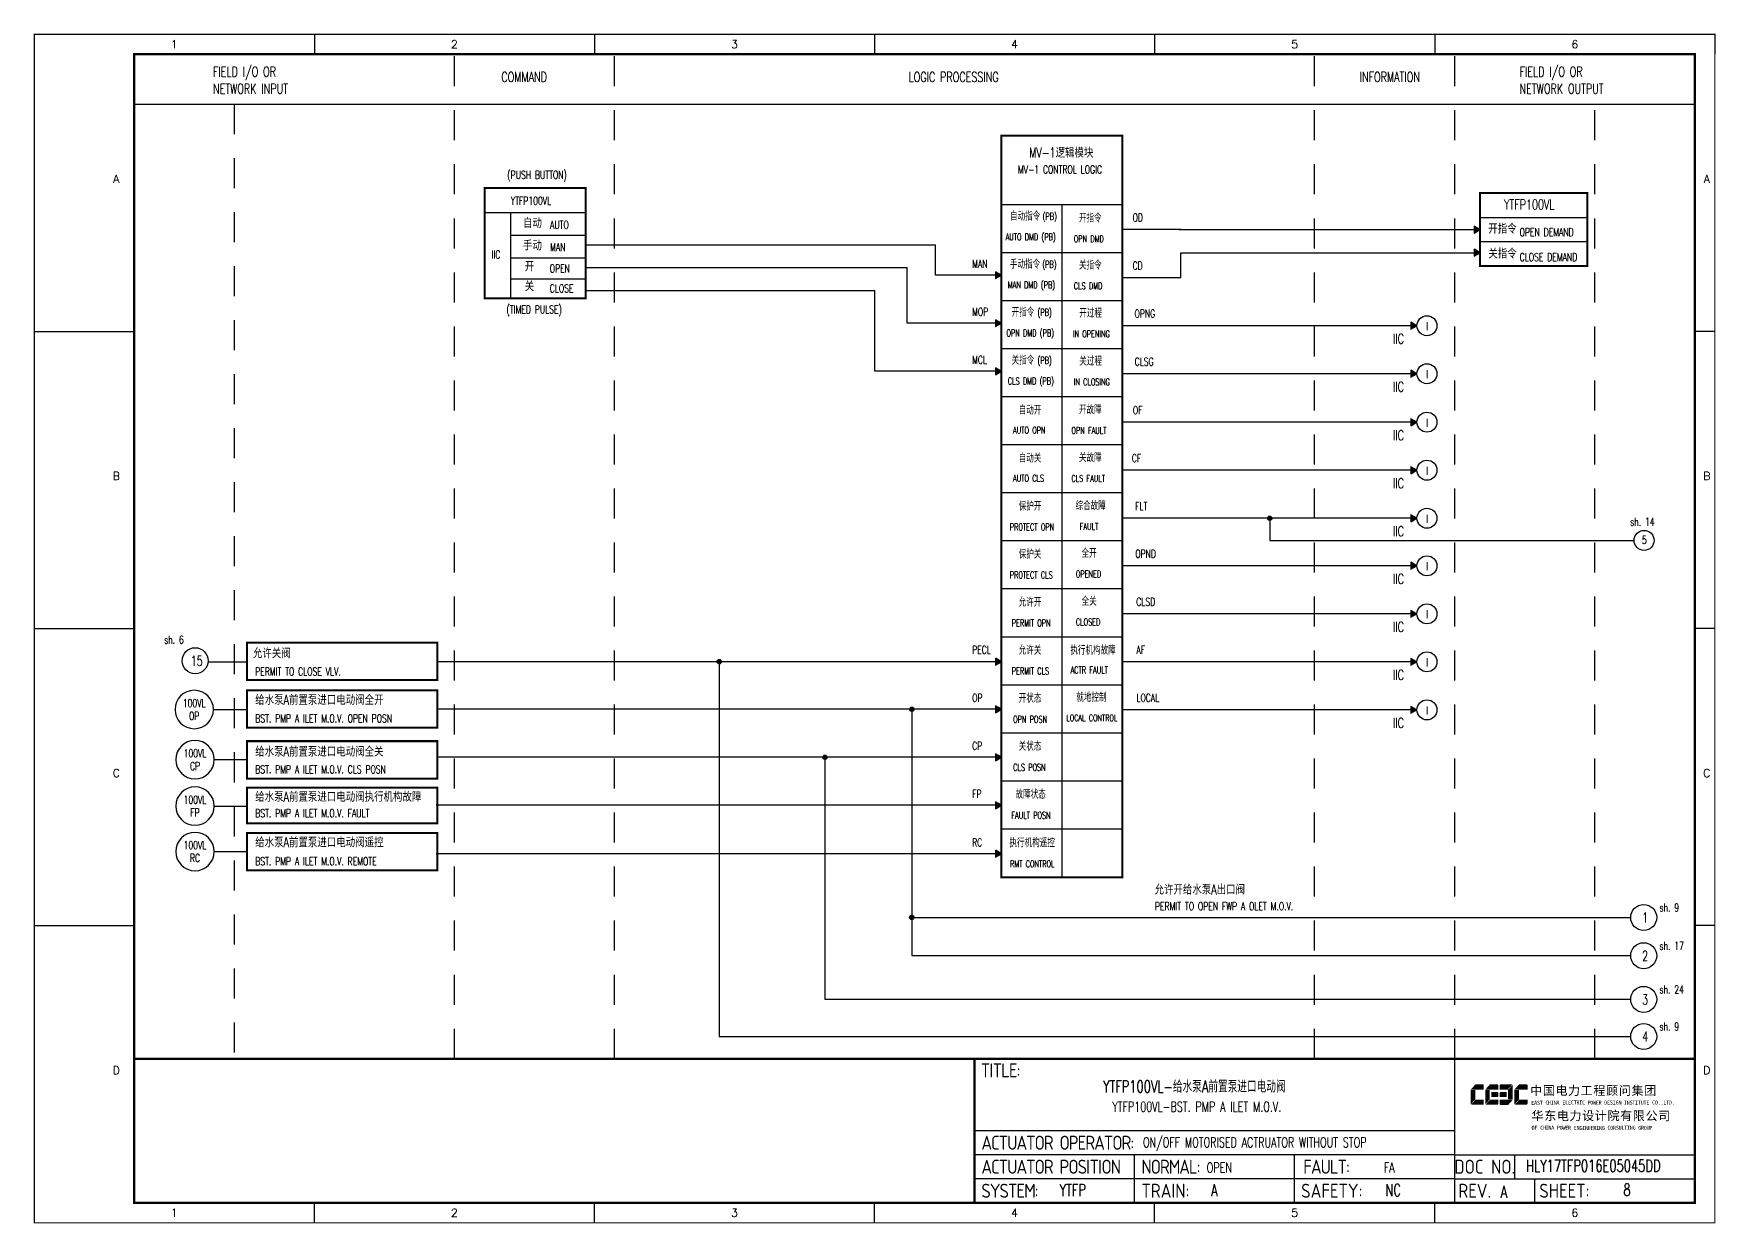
# Model space of a CAD drawing. Header units: millimetres. Extents: x 38833 to 52469, y 29493 to 32647.
# Drawn here: x 40615.3 to 41035.6, y 30644.5 to 30941.8 of the extents above; entities that cross this region are included whole.
import ezdxf
from ezdxf.enums import TextEntityAlignment as Align

# ---------------------------------------------------------------- set-up
doc = ezdxf.new("R2010")
doc.units = ezdxf.units.MM
doc.linetypes.add('DASHED', pattern=[0.75, 0.5, -0.25])
doc.linetypes.add('JIS_02_0.7', pattern=[1.35, 0.75, -0.6])
for name, color, linetype in [('INSTRUMENT', 4, 'Continuous'), ('MLINE', 6, 'Continuous'), ('TITLE', 1, 'Continuous'), ('TK', 7, 'Continuous'), ('图框_外框线', 7, 'Continuous'), ('图框_标题栏文字', 6, 'Continuous')]:
    doc.layers.add(name, color=color, linetype=linetype)
doc.styles.add('ecepdi', font='simhei.ttf', dxfattribs={"width": 0.9})
doc.styles.get("Standard").update_dxf_attribs({"font": 'romans.shx', "width": 0.7, "bigfont": 'hztxta.shx'})
doc.styles.add('工程字', font='gbenor.shx', dxfattribs={"bigfont": 'gbcbig.shx'})

# ---------------------------------------------------------------- blocks, each defined once
blk = doc.blocks.new('A$C1E0003F3')
h = blk.add_hatch(color=152)
edge = h.paths.add_edge_path()
edge.add_ellipse((5.15, 4.41), major_axis=(0, 0.211), ratio=0.769231, start_angle=-90, end_angle=0)
edge.add_line((5.15, 4.62), (3.22, 4.62))
edge.add_line((3.22, 4.62), (2.09, 3.35))
edge.add_line((2.09, 3.35), (5.32, 3.35))
edge.add_line((5.32, 3.35), (5.32, 4.41))
h.paths.add_polyline_path([(3.22, 3.23), (2.09, 3.23), (2.09, -0.36), (3.22, 0.91)])
edge = h.paths.add_edge_path()
edge.add_line((5.32, 0.81), (3.27, 0.81))
edge.add_line((3.27, 0.81), (2.13, -0.46))
edge.add_line((2.13, -0.46), (5.15, -0.46))
edge.add_ellipse((5.15, -0.25), major_axis=(0, 0.211), ratio=0.769231, start_angle=180, end_angle=270)
edge.add_line((5.32, -0.25), (5.32, 0.81))
h = blk.add_hatch(color=152)
edge = h.paths.add_edge_path()
edge.add_ellipse((8.78, 4.41), major_axis=(0, 0.211), ratio=0.769231, start_angle=-90, end_angle=0)
edge.add_line((8.78, 4.62), (6.84, 4.62))
edge.add_line((6.84, 4.62), (5.71, 3.35))
edge.add_line((5.71, 3.35), (8.94, 3.35))
edge.add_line((8.94, 3.35), (8.94, 4.41))
h.paths.add_polyline_path([(6.84, 3.23), (5.71, 3.23), (5.71, -0.36), (6.84, 0.91)])
edge = h.paths.add_edge_path()
edge.add_ellipse((8.78, 2.49), major_axis=(0, 0.211), ratio=0.769231, start_angle=-90, end_angle=0)
edge.add_line((8.78, 2.7), (7.22, 2.7))
edge.add_line((7.22, 2.7), (7.22, 1.44))
edge.add_line((7.22, 1.44), (8.78, 1.44))
edge.add_ellipse((8.78, 1.65), major_axis=(0, 0.211), ratio=0.769231, start_angle=180, end_angle=270)
edge.add_line((8.94, 1.65), (8.94, 2.49))
edge = h.paths.add_edge_path()
edge.add_line((8.94, 0.81), (6.89, 0.81))
edge.add_line((6.89, 0.81), (5.75, -0.46))
edge.add_line((5.75, -0.46), (8.78, -0.46))
edge.add_ellipse((8.78, -0.25), major_axis=(0, 0.211), ratio=0.769231, start_angle=180, end_angle=270)
edge.add_line((8.94, -0.25), (8.94, 0.81))
h = blk.add_hatch(color=1)
edge = h.paths.add_edge_path()
edge.add_line((12.48, 4.62), (9.46, 4.62))
edge.add_ellipse((9.46, 4.41), major_axis=(0, 0.211), ratio=0.769231, start_angle=0, end_angle=90)
edge.add_line((9.3, 4.41), (9.3, 3.35))
edge.add_line((9.3, 3.35), (11.35, 3.35))
edge.add_line((11.35, 3.35), (12.48, 4.62))
h.paths.add_polyline_path([(12.57, 4.56), (11.38, 3.23), (11.38, 0.93), (12.57, 0.93)])
edge = h.paths.add_edge_path()
edge.add_line((11.03, 2.7), (9.46, 2.7))
edge.add_ellipse((9.46, 2.49), major_axis=(0, 0.211), ratio=0.769231, start_angle=0, end_angle=90)
edge.add_line((9.3, 2.49), (9.3, 1.65))
edge.add_ellipse((9.46, 1.65), major_axis=(0, 0.211), ratio=0.769231, start_angle=90, end_angle=180)
edge.add_line((9.46, 1.44), (11.03, 1.44))
edge.add_line((11.03, 1.44), (11.03, 2.7))
h = blk.add_hatch(color=152)
edge = h.paths.add_edge_path()
edge.add_ellipse((16.11, 4.41), major_axis=(0, 0.211), ratio=0.769231, start_angle=-90, end_angle=0)
edge.add_line((16.11, 4.62), (14.14, 4.62))
edge.add_line((14.14, 4.62), (13, 3.35))
edge.add_line((13, 3.35), (16.27, 3.35))
edge.add_line((16.27, 3.35), (16.27, 4.41))
h.paths.add_polyline_path([(14.14, 3.23), (13, 3.23), (13, -0.36), (14.14, 0.91)])
edge = h.paths.add_edge_path()
edge.add_line((16.27, 0.81), (14.18, 0.81))
edge.add_line((14.18, 0.81), (13.04, -0.46))
edge.add_line((13.04, -0.46), (16.03, -0.46))
edge.add_ellipse((16.03, -0.15), major_axis=(0, 0.316), ratio=0.769231, start_angle=180, end_angle=270)
edge.add_line((16.27, -0.15), (16.27, 0.81))
h = blk.add_hatch(color=1)
edge = h.paths.add_edge_path()
edge.add_line((12.58, 0.79), (9.3, 0.79))
edge.add_line((9.3, 0.79), (9.3, -0.27))
edge.add_ellipse((9.46, -0.27), major_axis=(0, 0.211), ratio=0.769231, start_angle=90, end_angle=180)
edge.add_line((9.46, -0.48), (11.43, -0.48))
edge.add_line((11.43, -0.48), (12.58, 0.79))
at = {"layer": 'TITLE', "color": 7, "style": 'ecepdi'}
for s, p in [('中', (16.92, 1.94)), ('国', (20.09, 2)), ('电', (23.25, 1.99)), ('力', (26.39, 1.96)), ('程', (32.71, 1.98)), ('顾', (35.9, 1.98)), ('问', (39.09, 1.94)), ('集', (42.26, 1.98)), ('团', (45.42, 2.01)), ('工', (29.53, 1.95)), ('华', (17.24, -4.31)), ('东', (20.45, -4.29)), ('电', (23.62, -4.35)), ('力', (26.75, -4.32)), ('设', (29.92, -4.3)), ('计', (33.05, -4.31)), ('院', (36.26, -4.29)), ('有', (39.41, -4.29)), ('限', (42.57, -4.32)), ('公', (45.78, -4.38)), ('司', (48.91, -4.35))]:
    blk.add_text(s, height=2.2, dxfattribs=at).set_placement(p)
at = {"layer": 'TITLE', "color": 7, "style": 'ecepdi', "width": 0.975}
for s, p in [('E', (17.58, 0.02)), ('A', (18.29, 0.03)), ('S', (19, 0.03)), ('T', (19.7, 0.03)), ('C', (21.1, 0.09)), ('H', (21.77, 0.09)), ('I', (22.46, 0.09)), ('N', (23.17, 0.1)), ('A', (23.86, 0.1)), ('E', (25.35, 0.09)), ('L', (26.05, 0.11)), ('E', (26.76, 0.1)), ('C', (27.46, 0.12)), ('T', (28.18, 0.11)), ('R', (28.87, 0.1)), ('I', (29.57, 0.11)), ('C', (30.28, 0.1)), ('P', (31.64, 0.09)), ('O', (32.32, 0.08)), ('W', (33.03, 0.08)), ('E', (33.72, 0.08)), ('R', (34.42, 0.09)), ('D', (35.81, 0.1)), ('E', (36.52, 0.1)), ('S', (37.2, 0.1)), ('I', (37.91, 0.09)), ('G', (38.68, 0.11)), ('N', (39.38, 0.09)), ('I', (40.72, 0.07)), ('N', (41.43, 0.08)), ('S', (42.14, 0.08)), ('T', (42.83, 0.08)), ('I', (43.52, 0.09)), ('T', (44.22, 0.07)), ('U', (44.93, 0.07)), ('T', (45.63, 0.08)), ('E', (46.34, 0.09)), ('C', (47.76, 0.11)), ('O', (48.48, 0.1)), ('L', (50.56, 0.1)), ('T', (51.27, 0.1)), ('D', (51.96, 0.1)), ('.', (49.23, 0.1)), (',', (49.87, 0.1)), ('.', (52.72, 0.11)), ('O', (17.67, -6.18)), ('OF', (18.01, -6.2)), ('F', (18.37, -6.2)), ('C', (19.8, -6.19)), ('H', (20.47, -6.19)), ('I', (21.15, -6.19)), ('N', (21.87, -6.18)), ('A', (22.56, -6.18)), ('P', (23.98, -6.2)), ('O', (24.66, -6.21)), ('W', (25.36, -6.21)), ('E', (26.06, -6.21)), ('R', (26.75, -6.2)), ('E', (28.19, -6.24)), ('N', (28.91, -6.27)), ('G', (29.62, -6.26)), ('I', (30.32, -6.27)), ('N', (31.02, -6.27)), ('E', (31.7, -6.28)), ('E', (32.41, -6.27)), ('R', (33.1, -6.24)), ('I', (33.81, -6.24)), ('N', (34.51, -6.26)), ('G', (35.2, -6.24)), ('C', (36.61, -6.19)), ('O', (37.3, -6.21)), ('N', (38, -6.2)), ('S', (38.71, -6.21)), ('U', (39.41, -6.18)), ('L', (40.11, -6.18)), ('T', (40.81, -6.19)), ('I', (41.51, -6.21)), ('N', (42.2, -6.21)), ('G', (42.91, -6.17)), ('G', (44.29, -6.2)), ('R', (45, -6.21)), ('O', (45.69, -6.22)), ('U', (46.39, -6.2)), ('P', (47.1, -6.23))]:
    blk.add_text(s, height=1, dxfattribs=at).set_placement(p, align=Align.MIDDLE_CENTER)
blk = doc.blocks.new('A$C613255F0')
for p, q in [((70, 297), (70, 292)), ((140, 297), (140, 292)), ((210, 297), (210, 292)), ((280, 297), (280, 292)), ((350, 297), (350, 292)), ((420, 297), (420, 292)), ((0, 222.75), (25, 222.75)), ((420, 222.75), (415, 222.75)), ((0, 148.5), (25, 148.5)), ((420, 148.5), (415, 148.5)), ((0, 74.25), (25, 74.25)), ((420, 74.25), (415, 74.25)), ((70, 0), (70, 5)), ((140, 0), (140, 5)), ((210, 0), (210, 5)), ((280, 0), (280, 5)), ((350, 0), (350, 5))]:
    blk.add_line(p, q)
at = {"layer": 'MLINE', "linetype": 'JIS_02_0.7', "ltscale": 10}
for p, q in [((105, 41), (105, 292)), ((145, 41), (145, 292)), ((320, 41), (320, 292)), ((355, 41), (355, 292)), ((50, 279.56), (50, 41)), ((390, 41), (390, 279.56))]:
    blk.add_line(p, q, dxfattribs=at)
at = {"layer": 'MLINE'}
blk.add_line((25, 279.56), (415, 279.56), dxfattribs=at)
at = {"layer": '图框_外框线'}
for p, q in [((355, 5), (355, 41)), ((355, 23), (235, 23)), ((355, 17), (235, 17)), ((275, 11), (275, 17)), ((315, 11), (315, 17)), ((355, 17), (415, 17)), ((370, 11), (370, 17)), ((355, 11), (235, 11)), ((355, 11), (235, 11)), ((275, 5), (275, 11)), ((315, 5), (315, 11)), ((355, 11), (415, 11)), ((375, 5), (375, 11))]:
    blk.add_line(p, q, dxfattribs=at)
for points, const_width in [([(0, 0), (420, 0), (420, 297), (0, 297)], 0.3), ([(25, 5), (415, 5), (415, 292), (25, 292)], 0.6)]:
    blk.add_lwpolyline(points, close=True, dxfattribs=dict(at, const_width=const_width))
at = {"layer": '图框_外框线', "const_width": 0.6}
blk.add_lwpolyline([(235, 41), (25, 41)], dxfattribs=at)
at = {"layer": '图框_外框线'}
blk.add_lwpolyline([(415, 41, 0.6, 0.6, 0), (235, 41, 0.6, 0.6, 0), (235, 5, 0, 0, 0)], format="xyseb", dxfattribs=at)
blk.add_blockref('A$C1E0003F3', (356.94, 29.95))
at = {"layer": 'MLINE', "char_height": 2.5, "width": 31.8959, "attachment_point": 1}
for s, insert in [('FIELD I/O OR', (44.67, 288.89)), ('COMMAND', (116.74, 287.58)), ('LOGIC PROCESSING', (218.52, 287.58)), ('INFORMATION', (331.25, 287.58)), ('FIELD I/O OR', (371.22, 288.89)), ('NETWORK INPUT', (44.67, 284.64)), ('NETWORK OUTPUT', (371.22, 284.64))]:
    blk.add_mtext(s, dxfattribs=dict(at, insert=insert))
at = {"layer": 'TK', "color": 3}
for s, p in [('1', (35, 294.5)), ('2', (105, 294.5)), ('3', (175, 294.5)), ('4', (245, 294.5)), ('5', (315, 294.5)), ('6', (385, 294.5)), ('1', (35, 2.5)), ('2', (105, 2.5)), ('3', (175, 2.5)), ('4', (245, 2.5)), ('5', (315, 2.5)), ('6', (385, 2.5))]:
    blk.add_text(s, height=2, dxfattribs=at).set_placement(p, align=Align.MIDDLE)
for s, p in [('A', (20.5, 259.88)), ('A', (418, 259.88)), ('B', (20.5, 185.62)), ('B', (418, 185.62)), ('C', (20.5, 111.38)), ('C', (418, 111.38)), ('D', (20.5, 37.12)), ('D', (418, 37.12))]:
    blk.add_text(s, height=2, dxfattribs=at).set_placement(p, align=Align.CENTER)
at = {"layer": '图框_标题栏文字', "char_height": 3.5, "style": '工程字'}
for s, insert, width, attachment_point in [('{\\T0.9; TITLE:}', (234.86, 38.09), 14.2249, 4), ('{\\T0.9; ACTUATOR OPERATOR:}', (235, 20), 40, 4), ('{\\T0.9; ACTUATOR POSITION}', (235, 14), 45, 4), ('{\\T0.9; NORMAL:}', (275, 14), 18.2557, 4), ('{\\T0.9; FAULT:}', (315.44, 14), 15, 4), ('DOC NO.', (362.5, 14), 15, 5), ('{\\T0.9; SYSTEM:}', (235, 8), 17.9526, 4), ('{\\T0.9; }TRAIN: ', (275, 8), 17.6638, 4), ('SAFETY:', (324.3, 8), 22.3993, 5), ('REV.', (360, 8), 10, 5), ('SHEET:', (382.42, 8), 20, 5)]:
    blk.add_mtext(s, dxfattribs=dict(at, insert=insert, width=width, attachment_point=attachment_point))
blk = doc.blocks.new('INS00')
at = {"layer": 'INSTRUMENT', "color": 0}
blk.add_lwpolyline([(6, 0, 1), (-6, 0, 1)], format="xyb", close=True, dxfattribs=at)
at = {"layer": 'INSTRUMENT', "flags": 1}
for tag, p in [('INSNAM', (0, 9)), ('INSDGN', (0, -9)), ('INSSUP', (0, -15)), ('INSTYP', (0, -12)), ('INSMAN', (0, -18)), ('INSREM', (0, -21))]:
    blk.add_attdef(tag, text='', height=3, dxfattribs=at).set_placement(p, align=Align.TOP_CENTER)
at = {"layer": 'INSTRUMENT', "width": 0.7}
for tag, p in [('INSHH', (6, 3.5)), ('INSL', (6, -3)), ('INSLL', (6, -6))]:
    blk.add_attdef(tag, p, '', height=2.5, dxfattribs=at)
for tag, p in [('INSIDE', (0, 2)), ('INSSYS', (0, -2))]:
    blk.add_attdef(tag, text='', height=2.5, dxfattribs=at).set_placement(p, align=Align.MIDDLE)
at = {"layer": 'INSTRUMENT', "linetype": 'DASHED', "width": 0.7}
blk.add_attdef('INSH', (6, 0.5), '', height=2.5, dxfattribs=at)

msp = doc.modelspace()

# ---------------------------------------------------------------- hatches: boundary and pattern name
for points in [[(40976.77, 30892.82), (40975.27, 30893.69), (40975.27, 30891.96)], [(40976.77, 30887.05), (40975.27, 30887.92), (40975.27, 30886.18)], [(40857.14, 30881.45), (40855.64, 30882.32), (40855.64, 30880.58)], [(40857.14, 30869.45), (40855.64, 30870.32), (40855.64, 30868.58)], [(40961.01, 30868.82), (40959.51, 30869.69), (40959.51, 30867.96)], [(40857.14, 30857.45), (40855.64, 30858.32), (40855.64, 30856.58)], [(40961.01, 30856.82), (40959.51, 30857.69), (40959.51, 30855.96)], [(40961.01, 30844.71), (40959.51, 30845.57), (40959.51, 30843.84)], [(40961.01, 30832.71), (40959.51, 30833.57), (40959.51, 30831.84)], [(40961.01, 30820.71), (40959.51, 30821.57), (40959.51, 30819.84)], [(40961.01, 30808.82), (40959.51, 30809.69), (40959.51, 30807.96)], [(40961.01, 30796.82), (40959.51, 30797.69), (40959.51, 30795.96)], [(40857.14, 30784.86), (40855.64, 30785.73), (40855.64, 30784)], [(40961.01, 30784.82), (40959.51, 30785.69), (40959.51, 30783.96)], [(40857.14, 30772.98), (40855.64, 30773.84), (40855.64, 30772.11)], [(40961.01, 30772.82), (40959.51, 30773.69), (40959.51, 30771.96)], [(40857.14, 30760.98), (40855.64, 30761.84), (40855.64, 30760.11)], [(40857.14, 30748.98), (40855.64, 30749.84), (40855.64, 30748.11)], [(40857.14, 30736.86), (40855.64, 30737.73), (40855.64, 30735.99)]]:
    msp.add_hatch(color=256).paths.add_polyline_path(points)
h = msp.add_hatch(color=256)
edge = h.paths.add_edge_path()
edge.add_arc((40924.21, 30820.71), 0.55, 0, 360)
h = msp.add_hatch(color=256)
edge = h.paths.add_edge_path()
edge.add_arc((40786.64, 30784.86), 0.55, 0, 360)
h = msp.add_hatch(color=256)
edge = h.paths.add_edge_path()
edge.add_arc((40834.77, 30772.98), 0.55, 0, 360)
h = msp.add_hatch(color=256)
edge = h.paths.add_edge_path()
edge.add_arc((40813.05, 30760.98), 0.55, 0, 360)
h = msp.add_hatch(color=256)
edge = h.paths.add_edge_path()
edge.add_arc((40834.77, 30720.97), 0.55, 0, 360)

# ---------------------------------------------------------------- linework, layer by layer
for p, q in [((40887.41, 30899.11), (40887.41, 30916.28)), ((40728.04, 30897.1), (40753.21, 30897.1)), ((40734.46, 30897.1), (40734.46, 30875.64)), ((40857.14, 30899.11), (40887.41, 30899.11)), ((40872.28, 30899.11), (40872.28, 30730.99)), ((40902.02, 30892.82), (40887.41, 30892.82)), ((40901.6, 30892.82), (40942.53, 30892.82)), ((40902.02, 30892.82), (40976.77, 30892.82)), ((40976.77, 30895.83), (41003.55, 30895.83)), ((40976.77, 30895.83), (41003.55, 30895.83)), ((40734.46, 30891.44), (40753.21, 30891.44)), ((40753.21, 30889.04), (40840.69, 30889.04)), ((40840.69, 30881.45), (40840.69, 30889.04)), ((40976.77, 30889.89), (41003.55, 30889.89)), ((40734.46, 30885.82), (40753.21, 30885.82)), ((40857.14, 30887.11), (40887.41, 30887.11)), ((40902.02, 30880.82), (40902.02, 30887.05)), ((40902.02, 30887.05), (40976.77, 30887.05)), ((40976.77, 30883.7), (41003.55, 30883.7)), ((40976.77, 30883.7), (41003.55, 30883.7)), ((40734.46, 30880.5), (40753.21, 30880.5)), ((40753.21, 30883.35), (40833.58, 30883.35)), ((40833.58, 30869.45), (40833.58, 30883.35)), ((40857.14, 30881.45), (40840.69, 30881.45)), ((40902.02, 30880.82), (40887.41, 30880.82)), ((40734.46, 30875.64), (40753.21, 30875.64)), ((40734.46, 30875.64), (40753.21, 30875.64)), ((40753.21, 30877.62), (40825.55, 30877.62)), ((40825.55, 30857.45), (40825.55, 30877.62)), ((40857.14, 30875.11), (40887.41, 30875.11)), ((40840.69, 30869.45), (40833.58, 30869.45)), ((40857.14, 30869.45), (40840.69, 30869.45)), ((40961.01, 30868.82), (40887.41, 30868.82)), ((40961.01, 30868.82), (40887.41, 30868.82)), ((40857.14, 30863.11), (40887.41, 30863.11)), ((40857.14, 30857.45), (40825.55, 30857.45)), ((40961.01, 30856.82), (40887.41, 30856.82)), ((40961.01, 30856.82), (40887.41, 30856.82)), ((40857.14, 30851.11), (40887.41, 30851.11)), ((40961.01, 30844.71), (40887.41, 30844.71)), ((40857.14, 30839.11), (40887.41, 30839.11)), ((40961.01, 30832.71), (40887.41, 30832.71)), ((40857.14, 30827.11), (40887.41, 30827.11)), ((40961.01, 30820.71), (40887.41, 30820.71)), ((40961.01, 30820.71), (40887.41, 30820.71)), ((40924.21, 30820.71), (40924.21, 30815.12)), ((40857.14, 30815.11), (40887.41, 30815.11)), ((40924.21, 30815.12), (41015.27, 30815.12)), ((40961.01, 30808.82), (40887.41, 30808.82)), ((40961.01, 30808.82), (40887.41, 30808.82)), ((40857.14, 30803.11), (40887.41, 30803.11)), ((40961.01, 30796.82), (40887.41, 30796.82)), ((40961.01, 30796.82), (40887.41, 30796.82)), ((40668.59, 30789.61), (40716.21, 30789.61)), ((40668.59, 30780.26), (40668.59, 30789.61)), ((40716.21, 30780.26), (40716.21, 30789.61)), ((40857.14, 30791.11), (40887.41, 30791.11)), ((40658.89, 30784.79), (40668.59, 30784.79)), ((40857.14, 30784.86), (40716.14, 30784.86)), ((40786.64, 30785.05), (40786.64, 30691.24)), ((40961.01, 30784.82), (40887.41, 30784.82)), ((40961.01, 30784.82), (40887.41, 30784.82)), ((40716.21, 30780.26), (40668.59, 30780.26)), ((40857.14, 30779.11), (40887.41, 30779.11)), ((40668.59, 30777.72), (40716.21, 30777.72)), ((40668.59, 30768.38), (40668.59, 30777.72)), ((40716.21, 30768.38), (40716.21, 30777.72)), ((40660.22, 30772.91), (40668.59, 30772.91)), ((40857.14, 30772.98), (40716.14, 30772.98)), ((40834.77, 30773.17), (40834.77, 30711.42)), ((40961.01, 30772.82), (40887.41, 30772.82)), ((40961.01, 30772.82), (40887.41, 30772.82)), ((40716.21, 30768.38), (40668.59, 30768.38)), ((40857.14, 30767.11), (40887.41, 30767.11)), ((40668.59, 30765), (40716.21, 30765)), ((40668.59, 30755.66), (40668.59, 30765)), ((40716.21, 30755.66), (40716.21, 30765)), ((40660.42, 30760.38), (40668.59, 30760.38)), ((40857.14, 30760.98), (40716.21, 30760.98)), ((40813.05, 30761.17), (40813.05, 30700.52)), ((40716.21, 30755.66), (40668.59, 30755.66)), ((40668.59, 30753.4), (40716.21, 30753.4)), ((40668.59, 30744.49), (40668.59, 30753.4)), ((40716.21, 30744.49), (40716.21, 30753.4)), ((40857.14, 30755.11), (40887.41, 30755.11)), ((40660.42, 30748.78), (40668.59, 30748.78)), ((40857.14, 30748.98), (40715.87, 30748.98)), ((40716.21, 30744.49), (40668.59, 30744.49)), ((40668.59, 30742.03), (40716.21, 30742.03)), ((40668.59, 30732.69), (40668.59, 30742.03)), ((40716.21, 30732.69), (40716.21, 30742.03)), ((40857.14, 30743.11), (40887.41, 30743.11)), ((40660.42, 30737.41), (40668.59, 30737.41)), ((40857.14, 30736.86), (40715.87, 30736.86)), ((40716.21, 30732.69), (40668.59, 30732.69)), ((40834.77, 30720.97), (41014.42, 30720.97)), ((40834.77, 30711.42), (41014.43, 30711.42)), ((40813.05, 30700.52), (41014.43, 30700.52)), ((40786.64, 30691.24), (41014.43, 30691.24))]:
    msp.add_line(p, q)
for points, const_width in [([(40857.14, 30916.28), (40887.41, 30916.28), (40887.41, 30730.99), (40857.14, 30730.99), (40857.14, 30916.28)], 0.5), ([(40857.14, 30916.28), (40887.41, 30916.28), (40887.41, 30730.99), (40857.14, 30730.99), (40857.14, 30916.28)], 0.2), ([(40728.04, 30903.23), (40753.21, 30903.23), (40753.21, 30875.64), (40728.04, 30875.64), (40728.04, 30903.23)], 0.5), ([(40976.77, 30901.95), (41003.55, 30901.95), (41003.55, 30883.7), (40976.77, 30883.7), (40976.77, 30901.95)], 0.5), ([(40668.59, 30789.61), (40716.21, 30789.61), (40716.21, 30780.26), (40668.59, 30780.26), (40668.59, 30789.61)], 0.5), ([(40668.59, 30777.72), (40716.21, 30777.72), (40716.21, 30768.38), (40668.59, 30768.38), (40668.59, 30777.72)], 0.5), ([(40668.59, 30765), (40716.21, 30765), (40716.21, 30755.66), (40668.59, 30755.66), (40668.59, 30765)], 0.5), ([(40668.59, 30753.4), (40716.21, 30753.4), (40716.21, 30744.49), (40668.59, 30744.49), (40668.59, 30753.4)], 0.5), ([(40668.59, 30742.03), (40716.21, 30742.03), (40716.21, 30732.69), (40668.59, 30732.69), (40668.59, 30742.03)], 0.5)]:
    msp.add_lwpolyline(points, dxfattribs=dict(const_width=const_width))
for points in [[(40728.04, 30903.23), (40753.21, 30903.23), (40753.21, 30875.64), (40728.04, 30875.64)], [(40857.14, 30899.11), (40887.41, 30899.11), (40887.41, 30730.99), (40857.14, 30730.99)], [(40976.77, 30892.82), (40975.27, 30893.69), (40975.27, 30891.96)], [(40976.77, 30887.05), (40975.27, 30887.92), (40975.27, 30886.18)], [(40857.14, 30881.45), (40855.64, 30882.32), (40855.64, 30880.58)], [(40857.14, 30869.45), (40855.64, 30870.32), (40855.64, 30868.58)], [(40961.01, 30868.82), (40959.51, 30869.69), (40959.51, 30867.96)], [(40857.14, 30857.45), (40855.64, 30858.32), (40855.64, 30856.58)], [(40961.01, 30856.82), (40959.51, 30857.69), (40959.51, 30855.96)], [(40961.01, 30844.71), (40959.51, 30845.57), (40959.51, 30843.84)], [(40961.01, 30832.71), (40959.51, 30833.57), (40959.51, 30831.84)], [(40961.01, 30820.71), (40959.51, 30821.57), (40959.51, 30819.84)], [(40961.01, 30808.82), (40959.51, 30809.69), (40959.51, 30807.96)], [(40961.01, 30796.82), (40959.51, 30797.69), (40959.51, 30795.96)], [(40857.14, 30784.86), (40855.64, 30785.73), (40855.64, 30784)], [(40961.01, 30784.82), (40959.51, 30785.69), (40959.51, 30783.96)], [(40857.14, 30772.98), (40855.64, 30773.84), (40855.64, 30772.11)], [(40961.01, 30772.82), (40959.51, 30773.69), (40959.51, 30771.96)], [(40857.14, 30760.98), (40855.64, 30761.84), (40855.64, 30760.11)], [(40857.14, 30748.98), (40855.64, 30749.84), (40855.64, 30748.11)], [(40857.14, 30736.86), (40855.64, 30737.73), (40855.64, 30735.99)]]:
    msp.add_lwpolyline(points, close=True)
msp.add_lwpolyline([(40976.77, 30883.7), (40976.77, 30901.95), (41003.55, 30901.95), (41003.55, 30883.7)])
msp.add_lwpolyline([(40976.77, 30883.7), (40976.77, 30901.95), (41003.55, 30901.95), (41003.55, 30883.7)])
for centre, radius in [((40963.51, 30868.82), 2.5), ((40963.51, 30856.82), 2.5), ((40963.51, 30844.71), 2.5), ((40963.51, 30832.71), 2.5), ((40924.21, 30820.71), 0.55), ((40963.51, 30820.71), 2.5), ((41017.77, 30815.17), 2.5), ((40963.51, 30808.82), 2.5), ((40963.51, 30796.82), 2.5), ((40655.65, 30785.1), 3.25), ((40963.51, 30784.82), 2.5), ((40786.64, 30784.86), 0.55), ((40963.51, 30772.82), 2.5), ((40834.77, 30772.98), 0.55), ((40813.05, 30760.98), 0.55), ((41017.67, 30720.94), 3.25), ((40834.77, 30720.97), 0.55), ((41017.67, 30711.39), 3.25), ((41017.67, 30700.48), 3.25), ((41017.67, 30691.21), 3.25)]:
    msp.add_circle(centre, radius)

# ---------------------------------------------------------------- block references
msp.add_blockref('A$C613255F0', (40615.44, 30644.65))
at = {"layer": 'MLINE', "xscale": 0.7999999999992724, "yscale": 0.7999999999992724, "zscale": 0.7999999999992724}
for p, values in [((40655.42, 30772.91), {'INSIDE': '100VL', 'INSSYS': 'OP'}), ((40655.62, 30760.38), {'INSIDE': '100VL', 'INSSYS': 'CP'}), ((40655.62, 30748.78), {'INSIDE': '100VL', 'INSSYS': 'FP'}), ((40655.62, 30737.41), {'INSIDE': '100VL', 'INSSYS': 'RC'})]:
    msp.add_blockref('INS00', p, dxfattribs=at).add_auto_attribs(values)

# ---------------------------------------------------------------- texts
at = {"width": 0.7}
for p in [(40963.55, 30867.7), (40963.55, 30855.7), (40963.55, 30843.58), (40963.55, 30831.58), (40963.55, 30819.58), (40963.55, 30807.7), (40963.55, 30795.7), (40963.55, 30783.7), (40963.55, 30771.7)]:
    msp.add_text('I', height=2, dxfattribs=at).set_placement(p, align=Align.CENTER)
for s, height, p in [('YTFP100VL-给水泵A前置泵进口电动阀 ', 3, (40882.55, 30677.2)), ('YTFP100VL-BST. PMP A ILET M.O.V.', 2.5, (40884.87, 30672.41))]:
    msp.add_text(s, height=height, dxfattribs=at).set_placement(p)
at = {"attachment_point": 1}
for s, insert, char_height, width in [('MV-1逻辑模块', (40864.09, 30913.32), 2.5, 73.0067), ('MV-1 CONTROL LOGIC', (40861.3, 30908.87), 2, 48.5204), ('(PUSH BUTTON)', (40733.67, 30907.51), 2, 73.0067), ('YTFP100VL', (40734.55, 30901.03), 2, 73.0067), ('自动指令', (40859.31, 30897.11), 2, 73.0067), ('(PB)', (40867.46, 30897.01), 1.7, 73.0067), ('开指令', (40876.53, 30896.64), 2, 73.0067), ('OD', (40889.95, 30896.83), 2, 73.0067), ('YTFP100VL', (40982.77, 30900.36), 2.5, 73.0067), ('自动', (40737.59, 30895.74), 2.5, 73.0067), ('AUTO', (40744.36, 30895.03), 2, 73.0067), ('AUTO DMD (PB)', (40858.2, 30891.86), 1.7, 73.0067), ('开指令', (40978.84, 30894.33), 2.5, 73.0067), ('OPEN DEMAND', (40986.68, 30893.19), 2, 73.0067), ('手动', (40737.59, 30890.14), 2.5, 73.0067), ('MAN', (40744.36, 30889.44), 2, 73.0067), ('OPN DMD', (40875.25, 30891.38), 1.7, 73.0067), ('关指令', (40978.84, 30888.11), 2.5, 73.0067), ('IIC', (40729.71, 30887.59), 2, 73.0067), ('开', (40738.02, 30884.9), 2.5, 73.0067), ('OPEN', (40744.28, 30884.11), 2, 73.0067), ('MAN', (40849.84, 30885.3), 2, 73.0067), ('手动指令', (40859.29, 30885.11), 2, 73.0067), ('(PB)', (40867.38, 30885.01), 1.7, 73.0067), ('关指令', (40876.53, 30884.87), 2, 73.0067), ('CD', (40889.95, 30884.83), 2, 73.0067), ('CLOSE DEMAND', (40986.68, 30886.97), 2, 73.0067), ('关', (40738.02, 30879.94), 2.5, 73.0067), ('MAN DMD (PB)', (40858.75, 30879.86), 1.7, 73.0067), ('CLS DMD', (40875.25, 30879.62), 1.7, 73.0067), ('CLOSE', (40744.28, 30879.14), 2, 73.0067), ('(TIMED PULSE)', (40733.45, 30873.88), 2, 73.0067), ('MOP', (40849.84, 30873.3), 2, 73.0067), ('开指令', (40859.71, 30873.11), 2, 73.0067), ('(PB)', (40866.18, 30873.01), 1.7, 73.0067), ('开过程', (40876.62, 30872.87), 2, 73.0067), ('OPNG', (40890.43, 30872.83), 2, 73.0067), ('OPN DMD (PB)', (40858.42, 30867.86), 1.7, 73.0067), ('IN OPENING', (40875.02, 30867.62), 1.7, 73.0067), ('IIC', (40955.01, 30866.82), 2.5, 4.5039), ('MCL', (40849.84, 30861.3), 2, 73.0067), ('关指令', (40859.71, 30861.11), 2, 73.0067), ('(PB)', (40866.18, 30861.01), 1.7, 73.0067), ('关过程', (40876.62, 30860.87), 2, 73.0067), ('CLSG', (40890.46, 30860.83), 2, 73.0067), ('CLS DMD (PB)', (40858.75, 30855.86), 1.7, 73.0067), ('IN CLOSING', (40875.23, 30855.62), 1.7, 73.0067), ('IIC', (40955.01, 30854.82), 2.5, 4.5039), ('自动开', (40861.47, 30848.64), 2, 73.0067), ('开故障', (40876.53, 30848.76), 2, 73.0067), ('OF', (40890.01, 30848.71), 2, 73.0067), ('AUTO OPN', (40860.06, 30843.55), 1.7, 73.0067), ('OPN FAULT', (40874.65, 30843.5), 1.7, 73.0067), ('IIC', (40955.01, 30842.71), 2.5, 4.5039), ('自动关', (40861.47, 30836.64), 2, 73.0067), ('关故障', (40876.53, 30836.76), 2, 73.0067), ('CF', (40889.76, 30836.71), 2, 73.0067), ('AUTO CLS', (40860.06, 30831.55), 1.7, 73.0067), ('CLS FAULT', (40874.65, 30831.5), 1.7, 73.0067), ('IIC', (40955.01, 30830.71), 2.5, 4.5039), ('保护开', (40861.47, 30824.64), 2, 73.0067), ('综合故障', (40875.69, 30824.76), 2, 73.0067), ('FLT', (40890.56, 30824.71), 2, 73.0067), ('PROTECT OPN', (40859.26, 30819.38), 1.7, 73.0067), ('FAULT', (40876.75, 30819.5), 1.7, 73.0067), ('IIC', (40955.01, 30818.71), 2.5, 4.5039), ('保护关', (40861.47, 30812.64), 2, 73.0067), ('全开', (40877.19, 30812.87), 2, 73.0067), ('OPND', (40890.63, 30812.83), 2, 73.0067), ('5', (41017.24, 30816.28), 2, 73.0067), ('PROTECT CLS', (40859.26, 30807.38), 1.7, 73.0067), ('OPENED', (40875.76, 30807.62), 1.7, 73.0067), ('IIC', (40955.01, 30806.82), 2.5, 4.5039), ('允许开', (40861.47, 30800.64), 2, 73.0067), ('全关', (40877.19, 30800.87), 2, 73.0067), ('CLSD', (40890.86, 30800.83), 2, 73.0067), ('PERMIT OPN', (40859.74, 30795.38), 1.7, 73.0067), ('CLOSED', (40875.76, 30795.62), 1.7, 73.0067), ('IIC', (40955.01, 30794.82), 2.5, 4.5039), ('允许关阀', (40670.09, 30788.22), 2.5, 73.0067), ('PECL', (40849.84, 30788.83), 2, 73.0067), ('允许关', (40861.47, 30788.64), 2, 73.0067), ('执行机构故障', (40874.38, 30788.64), 2, 73.0067), ('AF', (40890.9, 30788.83), 2, 73.0067), ('15', (40654.55, 30786.31), 2.5, 73.0067), ('PERMIT TO CLOSE VLV.', (40670.64, 30783.4), 2, 73.0067), ('PERMIT CLS', (40859.74, 30783.38), 1.7, 73.0067), ('ACTR FAULT', (40874.45, 30783.62), 1.7, 73.0067), ('IIC', (40955.01, 30782.82), 2.5, 4.5039), ('给水泵A前置泵进口电动阀全开', (40670.67, 30776.57), 2.5, 73.0067), ('OP', (40849.84, 30776.83), 2, 73.0067), ('开状态', (40861.47, 30776.64), 2, 73.0067), ('就地控制', (40875.88, 30776.87), 2, 73.0067), ('LOCAL', (40890.9, 30776.83), 2, 73.0067), ('BST. PMP A ILET M.O.V. OPEN POSN', (40670.67, 30771.68), 2, 73.0067), ('OPN POSN', (40860.09, 30771.3), 1.7, 73.0067), ('LOCAL CONTROL', (40873.37, 30771.62), 1.6, 73.0067), ('IIC', (40955.01, 30770.82), 2.5, 4.5039), ('给水泵A前置泵进口电动阀全关', (40670.67, 30763.65), 2.5, 73.0067), ('CP', (40849.84, 30764.83), 2, 73.0067), ('关状态', (40861.47, 30764.64), 2, 73.0067), ('BST. PMP A ILET M.O.V. CLS POSN', (40670.67, 30758.96), 2, 73.0067), ('CLS POSN', (40860.09, 30759.3), 1.7, 73.0067), ('给水泵A前置泵进口电动阀执行机构故障', (40670.67, 30752.35), 2.5, 73.0067), ('FP', (40849.84, 30752.83), 2, 73.0067), ('故障状态', (40860.69, 30752.64), 2, 73.0067), ('BST. PMP A ILET M.O.V. FAULT', (40670.67, 30747.99), 2, 73.0067), ('FAULT POSN', (40859.65, 30747.3), 1.7, 73.0067), ('给水泵A前置泵进口电动阀遥控', (40670.67, 30740.98), 2.5, 73.0067), ('RC', (40849.84, 30740.71), 2, 73.0067), ('执行机构遥控', (40859.17, 30740.52), 2, 73.0067), ('BST. PMP A ILET M.O.V. REMOTE', (40670.67, 30735.99), 2, 73.0067), ('RMT CONTROL', (40859.3, 30735.18), 1.7, 73.0067), ('允许开给水泵A出口阀', (40895.42, 30729.18), 2.5, 73.0067), ('PERMIT TO OPEN FWP A OLET M.O.V.', (40895.53, 30724.74), 2, 73.0067), ('1', (41017.28, 30722.15), 2.5, 73.0067), ('2', (41017.28, 30712.6), 2.5, 73.0067), ('3', (41017.28, 30701.69), 2.5, 73.0067), ('4', (41017.28, 30692.42), 2.5, 73.0067), ('OPEN', (40908.46, 30659.69), 2.5, 73.0067), ('FA', (40952.73, 30659.7), 2.5, 73.0067), ('YTFP', (40871.68, 30654.34), 3, 8.5983), ('A', (40909.54, 30654.34), 3, 4.8474), ('NC', (40953.13, 30654.34), 3, 4.8474), ('A', (40981.91, 30653.9), 3, 8.5983)]:
    msp.add_mtext(s, dxfattribs=dict(at, insert=insert, char_height=char_height, width=width))
at = {"color": 4, "char_height": 2, "width": 73.0067, "attachment_point": 1}
for s, insert in [('sh. 14', (41014.29, 30820.82)), ('sh. 6', (40647.88, 30791.36)), ('sh. 9', (41021.61, 30724.41)), ('sh. 17', (41021.61, 30714.87)), ('sh. 24', (41021.61, 30703.96)), ('sh. 9', (41021.61, 30694.69))]:
    msp.add_mtext(s, dxfattribs=dict(at, insert=insert))
at = {"width": 0.7}
for tag, p, s in [('HLY17TFP016E05045DD', (40988.3, 30657.41), ''), ('8', (41012.58, 30651.41), '1')]:
    msp.add_attdef(tag, p, s, height=3, dxfattribs=at)
at = {"layer": 'TITLE', "color": 0, "width": 0.7}
msp.add_text(' ON/OFF MOTORISED ACTRUATOR WITHOUT STOP', height=2.5, dxfattribs=at).set_placement((40919.87, 30664.57), align=Align.MIDDLE)

doc.saveas('drawing.dxf')
